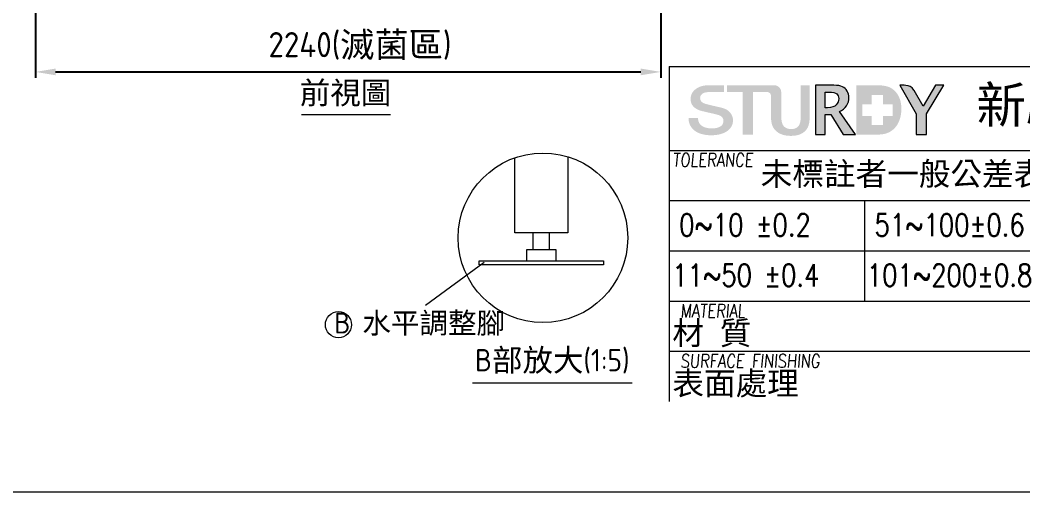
# Model space of a CAD drawing. Header units: millimetres. Extents: x 0 to 42741, y 0 to 19455.
# Drawn here: x 3912 to 7504, y 0 to 1690 of the extents above; entities that cross this region are included whole.
import ezdxf

# ---------------------------------------------------------------- set-up
doc = ezdxf.new("R2010")
doc.units = ezdxf.units.MM
doc.layers.get('0').update_dxf_attribs({"lineweight": 15})
doc.layers.add('D', color=3, linetype='Continuous', lineweight=13)
doc.layers.add('F', color=7, linetype='Continuous', lineweight=15)
doc.styles.get("Standard").update_dxf_attribs({"font": 'KAIU.TTF'})
doc.styles.add('STU25', font='isocp2.shx')
doc.styles.add('Text', font='romans.shx', dxfattribs={"width": 0.8, "oblique": 10})
doc.dimstyles.new('STU25', dxfattribs={"dimscale": 36, "dimtxt": 2.5, "dimasz": 2, "dimexe": 0.6, "dimexo": 1, "dimgap": 1, "dimtad": 1, "dimdsep": 46, "dimtxsty": 'STU25', "dimcen": 2, "dimazin": 2, "dimtfac": 1, "dimtmove": 0, "dimatfit": 3, "dimfxl": 0, "dimtolj": 1, "dimtzin": 0, "dimarcsym": 0})

# ---------------------------------------------------------------- blocks, each defined once
blk = doc.blocks.new('*D5')
at = {"layer": 'D', "color": 0, "lineweight": -2}
for p, q in [((3966.9, 2068.6), (3966.9, 1483)), ((6206.9, 2068.6), (6206.9, 1483)), ((4038.9, 1504.6), (6134.9, 1504.6))]:
    blk.add_line(p, q, dxfattribs=at)
at = {"layer": 'D', "color": 0}
for points in [[(4038.9, 1516.6), (4038.9, 1492.6), (3966.9, 1504.6)], [(6134.9, 1516.6), (6134.9, 1492.6), (6206.9, 1504.6)]]:
    blk.add_solid(points, dxfattribs=at)
at = {"layer": 'Defpoints', "color": 0}
for p in [(3966.9, 2104.6), (6206.9, 2104.6), (6206.9, 1504.6)]:
    blk.add_point(p, dxfattribs=at)
at = {"layer": 'D', "color": 0, "insert": (5129.3, 1597.3), "char_height": 90, "attachment_point": 5, "style": 'STU25'}
blk.add_mtext('\\A1;2240({\\f標楷體|b0|i0|c136|p65;滅菌區})', dxfattribs=at)
blk = doc.blocks.new('新駿LOGO')
at = {"layer": 'F'}
h = blk.add_hatch(color=256, dxfattribs=at)
edge = h.paths.add_edge_path()
edge.add_spline(control_points=[(-529.051, -442.142), (-529.051, -442.306), (-529.019, -442.447), (-528.955, -442.564), (-528.891, -442.681), (-528.802, -442.776), (-528.688, -442.851), (-528.574, -442.925), (-528.443, -442.98), (-528.294, -443.014), (-528.146, -443.048), (-527.986, -443.065), (-527.812, -443.065), (-527.625, -443.065), (-527.465, -443.046), (-527.333, -443.008), (-527.2, -442.969), (-527.093, -442.92), (-527.011, -442.86), (-526.929, -442.799), (-526.87, -442.73), (-526.833, -442.652), (-526.797, -442.573), (-526.778, -442.494), (-526.778, -442.413), (-526.778, -442.248), (-526.821, -442.126), (-526.905, -442.048), (-526.99, -441.97), (-527.082, -441.914), (-527.182, -441.882), (-527.356, -441.826), (-527.558, -441.773), (-527.788, -441.722), (-528.018, -441.672), (-528.302, -441.606), (-528.64, -441.526), (-528.85, -441.478), (-529.024, -441.415), (-529.164, -441.336), (-529.303, -441.257), (-529.413, -441.17), (-529.495, -441.074), (-529.578, -440.977), (-529.636, -440.874), (-529.67, -440.766), (-529.704, -440.657), (-529.721, -440.546), (-529.721, -440.434), (-529.721, -440.216), (-529.67, -440.028), (-529.567, -439.869), (-529.464, -439.71), (-529.329, -439.579), (-529.16, -439.474), (-528.991, -439.37), (-528.855, -439.306), (-528.64, -439.256), (-528.426, -439.205), (-528.133, -439.204), (-527.915, -439.204), (-527.659, -439.204), (-526.729, -439.204), (-526.729, -439.204), (-526.729, -439.204), (-526.732, -439.805), (-526.732, -439.805), (-526.732, -439.805), (-528.141, -439.796), (-528.282, -439.825), (-528.386, -439.847), (-528.478, -439.858), (-528.565, -439.9), (-528.651, -439.942), (-528.723, -439.999), (-528.78, -440.072), (-528.837, -440.144), (-528.866, -440.235), (-528.866, -440.343), (-528.866, -440.496), (-528.812, -440.616), (-528.705, -440.702), (-528.598, -440.789), (-528.458, -440.854), (-528.284, -440.898), (-528.266, -440.902), (-528.194, -440.919), (-528.069, -440.95), (-527.943, -440.98), (-527.803, -441.013), (-527.648, -441.049), (-527.493, -441.086), (-527.341, -441.121), (-527.193, -441.155), (-527.044, -441.189), (-526.938, -441.214), (-526.874, -441.231), (-526.715, -441.275), (-526.576, -441.335), (-526.457, -441.411), (-526.338, -441.488), (-526.239, -441.575), (-526.159, -441.674), (-526.079, -441.773), (-526.02, -441.878), (-525.981, -441.991), (-525.943, -442.103), (-525.923, -442.216), (-525.923, -442.329), (-525.923, -442.57), (-525.979, -442.776), (-526.091, -442.947), (-526.203, -443.118), (-526.349, -443.258), (-526.532, -443.366), (-526.715, -443.476), (-526.922, -443.555), (-527.155, -443.605), (-527.388, -443.655), (-527.625, -443.681), (-527.867, -443.681), (-528.145, -443.681), (-528.408, -443.65), (-528.653, -443.59), (-528.9, -443.53), (-529.115, -443.437), (-529.297, -443.313), (-529.48, -443.188), (-529.626, -443.028), (-529.735, -442.833), (-529.845, -442.637), (-529.902, -442.407), (-529.906, -442.142), (-529.906, -442.142), (-529.051, -442.142), (-529.051, -442.142)], knot_values=[0, 0, 0, 0, 1, 1, 1, 2, 2, 2, 3, 3, 3, 4, 4, 4, 5, 5, 5, 6, 6, 6, 7, 7, 7, 8, 8, 8, 9, 9, 9, 10, 10, 10, 11, 11, 11, 12, 12, 12, 13, 13, 13, 14, 14, 14, 15, 15, 15, 16, 16, 16, 17, 17, 17, 18, 18, 18, 19, 19, 19, 20, 20, 20, 21, 21, 21, 22, 22, 22, 23, 23, 23, 24, 24, 24, 25, 25, 25, 26, 26, 26, 27, 27, 27, 28, 28, 28, 29, 29, 29, 30, 30, 30, 31, 31, 31, 32, 32, 32, 33, 33, 33, 34, 34, 34, 35, 35, 35, 36, 36, 36, 37, 37, 37, 38, 38, 38, 39, 39, 39, 40, 40, 40, 41, 41, 41, 42, 42, 42, 43, 43, 43, 44, 44, 44, 45, 45, 45, 45], degree=3, periodic=0)
edge = h.paths.add_edge_path()
edge.add_spline(control_points=[(-522.525, -440.141), (-522.54, -440.04), (-522.569, -439.94), (-522.628, -439.896), (-522.768, -439.792), (-522.902, -439.814), (-522.902, -439.814), (-522.902, -439.814), (-523.024, -439.814), (-523.024, -439.814), (-523.024, -439.814), (-524.139, -439.814), (-524.139, -439.814), (-524.139, -439.814), (-524.139, -443.624), (-524.139, -443.624), (-524.139, -443.624), (-525.057, -443.624), (-525.057, -443.624), (-525.057, -443.624), (-525.057, -439.814), (-525.057, -439.814), (-525.057, -439.814), (-526.468, -439.814), (-526.468, -439.814), (-526.468, -439.814), (-526.468, -439.204), (-526.468, -439.204), (-526.468, -439.204), (-522.387, -439.204), (-522.387, -439.204)], knot_values=[5.578051, 5.578051, 5.578051, 5.578051, 6, 6, 6, 7, 7, 7, 8, 8, 8, 9, 9, 9, 10, 10, 10, 11, 11, 11, 12, 12, 12, 13, 13, 13, 14, 14, 14, 15, 15, 15, 15], degree=3, periodic=0)
edge.add_spline(control_points=[(-522.396, -439.204), (-522.311, -439.204), (-522.216, -439.204), (-522.216, -439.204), (-522.216, -439.204), (-521.96, -439.187), (-521.763, -439.406), (-521.582, -439.606), (-521.607, -439.851), (-521.607, -439.851), (-521.607, -439.851), (-521.607, -441.917), (-521.607, -441.917), (-521.607, -442.407), (-521.523, -442.732), (-521.357, -442.891), (-521.191, -443.051), (-520.975, -443.131), (-520.71, -443.131), (-520.449, -443.131), (-520.242, -443.052), (-520.087, -442.894), (-519.933, -442.736), (-519.855, -442.433), (-519.855, -441.982), (-519.855, -441.982), (-519.855, -439.204), (-519.855, -439.204), (-519.855, -439.204), (-519.054, -439.204), (-519.054, -439.204), (-519.054, -439.204), (-519.054, -441.919), (-519.054, -441.919), (-519.054, -442.431), (-519.119, -442.798), (-519.247, -443.02), (-519.375, -443.242), (-519.561, -443.417), (-519.804, -443.544), (-520.047, -443.671), (-520.354, -443.735), (-520.727, -443.735), (-521.094, -443.735), (-521.408, -443.676), (-521.671, -443.558), (-521.933, -443.439), (-522.142, -443.263), (-522.295, -443.029), (-522.448, -442.795), (-522.525, -442.422), (-522.525, -441.91), (-522.525, -441.91), (-522.525, -440.923), (-522.525, -440.141)], knot_values=[0.44538, 0.44538, 0.44538, 0.44538, 1, 1, 1, 2, 2, 2, 3, 3, 3, 4, 4, 4, 5, 5, 5, 6, 6, 6, 7, 7, 7, 8, 8, 8, 9, 9, 9, 10, 10, 10, 11, 11, 11, 12, 12, 12, 13, 13, 13, 14, 14, 14, 15, 15, 15, 16, 16, 16, 17, 17, 17, 17.603917, 17.603917, 17.603917, 17.603917], degree=3, periodic=0)
h = blk.add_hatch(color=256, dxfattribs=at)
edge = h.paths.add_edge_path()
edge.add_spline(control_points=[(-522.216, -439.204), (-522.216, -439.204), (-526.468, -439.204), (-526.468, -439.204)], knot_values=[14, 14, 14, 14, 15, 15, 15, 15], degree=3, periodic=0)
edge.add_spline(control_points=[(-526.468, -439.204), (-526.468, -439.204), (-526.468, -439.814), (-526.468, -439.814)], knot_values=[13, 13, 13, 13, 14, 14, 14, 14], degree=3, periodic=0)
edge.add_spline(control_points=[(-526.468, -439.814), (-526.468, -439.814), (-525.057, -439.814), (-525.057, -439.814)], knot_values=[12, 12, 12, 12, 13, 13, 13, 13], degree=3, periodic=0)
edge.add_spline(control_points=[(-525.057, -439.814), (-525.057, -439.814), (-525.057, -443.624), (-525.057, -443.624)], knot_values=[11, 11, 11, 11, 12, 12, 12, 12], degree=3, periodic=0)
edge.add_spline(control_points=[(-525.057, -443.624), (-525.057, -443.624), (-524.139, -443.624), (-524.139, -443.624)], knot_values=[10, 10, 10, 10, 11, 11, 11, 11], degree=3, periodic=0)
edge.add_spline(control_points=[(-524.139, -443.624), (-524.139, -443.624), (-524.139, -439.814), (-524.139, -439.814)], knot_values=[9, 9, 9, 9, 10, 10, 10, 10], degree=3, periodic=0)
edge.add_spline(control_points=[(-524.139, -439.814), (-524.139, -439.814), (-523.024, -439.814), (-523.024, -439.814)], knot_values=[8, 8, 8, 8, 9, 9, 9, 9], degree=3, periodic=0)
edge.add_spline(control_points=[(-523.024, -439.814), (-523.024, -439.814), (-522.902, -439.814), (-522.902, -439.814)], knot_values=[7, 7, 7, 7, 8, 8, 8, 8], degree=3, periodic=0)
edge.add_spline(control_points=[(-522.902, -439.814), (-522.902, -439.814), (-522.768, -439.792), (-522.628, -439.896)], knot_values=[6, 6, 6, 6, 7, 7, 7, 7], degree=3, periodic=0)
edge.add_spline(control_points=[(-522.628, -439.896), (-522.569, -439.94), (-522.54, -440.04), (-522.525, -440.141)], knot_values=[5.578051, 5.578051, 5.578051, 5.578051, 6, 6, 6, 6], degree=3, periodic=0)
edge.add_spline(control_points=[(-522.525, -440.141), (-522.525, -440.923), (-522.525, -441.91), (-522.525, -441.91)], knot_values=[17, 17, 17, 17, 17.603917, 17.603917, 17.603917, 17.603917], degree=3, periodic=0)
edge.add_spline(control_points=[(-522.525, -441.91), (-522.525, -442.422), (-522.448, -442.795), (-522.295, -443.029)], knot_values=[16, 16, 16, 16, 17, 17, 17, 17], degree=3, periodic=0)
edge.add_spline(control_points=[(-522.295, -443.029), (-522.142, -443.263), (-521.933, -443.439), (-521.671, -443.558)], knot_values=[15, 15, 15, 15, 16, 16, 16, 16], degree=3, periodic=0)
edge.add_spline(control_points=[(-521.671, -443.558), (-521.408, -443.676), (-521.094, -443.735), (-520.727, -443.735)], knot_values=[14, 14, 14, 14, 15, 15, 15, 15], degree=3, periodic=0)
edge.add_spline(control_points=[(-520.727, -443.735), (-520.354, -443.735), (-520.047, -443.671), (-519.804, -443.544)], knot_values=[13, 13, 13, 13, 14, 14, 14, 14], degree=3, periodic=0)
edge.add_spline(control_points=[(-519.804, -443.544), (-519.561, -443.417), (-519.375, -443.242), (-519.247, -443.02)], knot_values=[12, 12, 12, 12, 13, 13, 13, 13], degree=3, periodic=0)
edge.add_spline(control_points=[(-519.247, -443.02), (-519.119, -442.798), (-519.054, -442.431), (-519.054, -441.919)], knot_values=[11, 11, 11, 11, 12, 12, 12, 12], degree=3, periodic=0)
edge.add_spline(control_points=[(-519.054, -441.919), (-519.054, -441.919), (-519.054, -439.204), (-519.054, -439.204)], knot_values=[10, 10, 10, 10, 11, 11, 11, 11], degree=3, periodic=0)
edge.add_spline(control_points=[(-519.054, -439.204), (-519.054, -439.204), (-519.855, -439.204), (-519.855, -439.204)], knot_values=[9, 9, 9, 9, 10, 10, 10, 10], degree=3, periodic=0)
edge.add_spline(control_points=[(-519.855, -439.204), (-519.855, -439.204), (-519.855, -441.982), (-519.855, -441.982)], knot_values=[8, 8, 8, 8, 9, 9, 9, 9], degree=3, periodic=0)
edge.add_spline(control_points=[(-519.855, -441.982), (-519.855, -442.433), (-519.933, -442.736), (-520.087, -442.894)], knot_values=[7, 7, 7, 7, 8, 8, 8, 8], degree=3, periodic=0)
edge.add_spline(control_points=[(-520.087, -442.894), (-520.242, -443.052), (-520.449, -443.131), (-520.71, -443.131)], knot_values=[6, 6, 6, 6, 7, 7, 7, 7], degree=3, periodic=0)
edge.add_spline(control_points=[(-520.71, -443.131), (-520.975, -443.131), (-521.191, -443.051), (-521.357, -442.891)], knot_values=[5, 5, 5, 5, 6, 6, 6, 6], degree=3, periodic=0)
edge.add_spline(control_points=[(-521.357, -442.891), (-521.523, -442.732), (-521.607, -442.407), (-521.607, -441.917)], knot_values=[4, 4, 4, 4, 5, 5, 5, 5], degree=3, periodic=0)
edge.add_spline(control_points=[(-521.607, -441.917), (-521.607, -441.917), (-521.607, -439.851), (-521.607, -439.851)], knot_values=[3, 3, 3, 3, 4, 4, 4, 4], degree=3, periodic=0)
edge.add_spline(control_points=[(-521.607, -439.851), (-521.607, -439.851), (-521.582, -439.606), (-521.763, -439.406)], knot_values=[2, 2, 2, 2, 3, 3, 3, 3], degree=3, periodic=0)
edge.add_spline(control_points=[(-521.763, -439.406), (-521.96, -439.187), (-522.216, -439.204), (-522.216, -439.204)], knot_values=[1, 1, 1, 1, 2, 2, 2, 2], degree=3, periodic=0)
h = blk.add_hatch(color=256, dxfattribs=at)
edge = h.paths.add_edge_path()
edge.add_spline(control_points=[(-518.536, -443.624), (-518.536, -443.624), (-518.536, -439.204), (-518.536, -439.204), (-518.536, -439.204), (-516.884, -439.204), (-516.884, -439.204), (-516.545, -439.204), (-516.288, -439.246), (-516.111, -439.33), (-515.934, -439.415), (-515.794, -439.544), (-515.692, -439.716), (-515.59, -439.888), (-515.538, -440.082), (-515.538, -440.299), (-515.538, -440.557), (-515.613, -440.802), (-515.762, -441.032), (-515.912, -441.261), (-516.122, -441.437), (-516.394, -441.558), (-516.394, -441.558), (-514.952, -443.624), (-514.952, -443.624), (-514.952, -443.624), (-516.071, -443.624), (-516.071, -443.624), (-516.071, -443.624), (-517.172, -441.815), (-517.172, -441.815), (-517.172, -441.815), (-517.672, -441.815), (-517.672, -441.815), (-517.672, -441.815), (-517.672, -443.624), (-517.672, -443.624), (-517.672, -443.624), (-518.536, -443.624), (-518.536, -443.624)], knot_values=[0, 0, 0, 0, 1, 1, 1, 2, 2, 2, 3, 3, 3, 4, 4, 4, 5, 5, 5, 6, 6, 6, 7, 7, 7, 8, 8, 8, 9, 9, 9, 10, 10, 10, 11, 11, 11, 12, 12, 12, 13, 13, 13, 13], degree=3, periodic=0)
edge = h.paths.add_edge_path(flags=16)
edge.add_spline(control_points=[(-517.672, -441.21), (-517.672, -441.21), (-517.462, -441.21), (-517.462, -441.21), (-517.084, -441.21), (-516.822, -441.127), (-516.676, -440.962), (-516.53, -440.796), (-516.456, -440.609), (-516.456, -440.4), (-516.456, -440.219), (-516.515, -440.075), (-516.633, -439.968), (-516.751, -439.862), (-516.991, -439.809), (-517.351, -439.809), (-517.351, -439.809), (-517.672, -439.809), (-517.672, -439.809), (-517.672, -439.809), (-517.672, -441.21), (-517.672, -441.21)], knot_values=[0, 0, 0, 0, 1, 1, 1, 2, 2, 2, 3, 3, 3, 4, 4, 4, 5, 5, 5, 6, 6, 6, 7, 7, 7, 7], degree=3, periodic=0)
h = blk.add_hatch(color=256, dxfattribs=at)
edge = h.paths.add_edge_path()
edge.add_spline(control_points=[(-514.869, -439.204), (-514.869, -439.204), (-514.869, -443.624), (-514.869, -443.624)], knot_values=[0, 0, 0, 0, 1, 1, 1, 1], degree=3, periodic=0)
edge.add_spline(control_points=[(-514.869, -443.624), (-514.869, -443.624), (-513.047, -443.624), (-513.047, -443.624)], knot_values=[8, 8, 8, 8, 9, 9, 9, 9], degree=3, periodic=0)
edge.add_spline(control_points=[(-513.047, -443.624), (-512.514, -443.624), (-512.094, -443.524), (-511.788, -443.322)], knot_values=[7, 7, 7, 7, 8, 8, 8, 8], degree=3, periodic=0)
edge.add_spline(control_points=[(-511.788, -443.322), (-511.48, -443.121), (-511.247, -442.847), (-511.087, -442.501)], knot_values=[6, 6, 6, 6, 7, 7, 7, 7], degree=3, periodic=0)
edge.add_spline(control_points=[(-511.087, -442.501), (-510.927, -442.155), (-510.846, -441.761), (-510.846, -441.321)], knot_values=[5, 5, 5, 5, 6, 6, 6, 6], degree=3, periodic=0)
edge.add_spline(control_points=[(-510.846, -441.321), (-510.846, -440.871), (-510.931, -440.488), (-511.099, -440.17)], knot_values=[4, 4, 4, 4, 5, 5, 5, 5], degree=3, periodic=0)
edge.add_spline(control_points=[(-511.099, -440.17), (-511.267, -439.852), (-511.493, -439.612), (-511.777, -439.448)], knot_values=[3, 3, 3, 3, 4, 4, 4, 4], degree=3, periodic=0)
edge.add_spline(control_points=[(-511.777, -439.448), (-512.061, -439.285), (-512.457, -439.204), (-512.967, -439.204)], knot_values=[2, 2, 2, 2, 3, 3, 3, 3], degree=3, periodic=0)
edge.add_spline(control_points=[(-512.967, -439.204), (-512.967, -439.204), (-514.869, -439.204), (-514.869, -439.204)], knot_values=[1, 1, 1, 1, 2, 2, 2, 2], degree=3, periodic=0)
h.paths.add_polyline_path([(-514.335, -441.95), (-513.511, -441.95), (-513.511, -442.773), (-512.482, -442.773), (-512.482, -441.95), (-511.637, -441.95), (-511.637, -440.92), (-512.482, -440.92), (-512.482, -440.074), (-513.511, -440.074), (-513.511, -440.92), (-514.335, -440.92)], flags=16)
h = blk.add_hatch(color=256, dxfattribs=at)
edge = h.paths.add_edge_path()
edge.add_spline(control_points=[(-509.511, -443.624), (-509.511, -443.624), (-509.511, -441.772), (-509.511, -441.772), (-509.511, -441.772), (-510.996, -439.204), (-510.996, -439.204), (-510.996, -439.204), (-510.644, -439.204), (-510.644, -439.204), (-510.644, -439.204), (-510.299, -439.189), (-510.044, -439.321), (-509.79, -439.454), (-509.707, -439.678), (-509.707, -439.678), (-509.707, -439.678), (-508.902, -441.069), (-508.902, -441.069), (-508.902, -441.069), (-507.778, -439.204), (-507.778, -439.204), (-507.778, -439.204), (-507.048, -439.204), (-507.048, -439.204), (-507.048, -439.204), (-508.592, -441.767), (-508.592, -441.767), (-508.592, -441.767), (-508.592, -443.624), (-508.592, -443.624), (-508.592, -443.624), (-509.511, -443.624), (-509.511, -443.624)], knot_values=[0, 0, 0, 0, 1, 1, 1, 2, 2, 2, 3, 3, 3, 4, 4, 4, 5, 5, 5, 6, 6, 6, 7, 7, 7, 8, 8, 8, 9, 9, 9, 10, 10, 10, 11, 11, 11, 11], degree=3, periodic=0)
at = {"layer": 'F', "lineweight": 0}
for points, knots in [([(-518.536, -443.624), (-518.536, -443.624), (-518.536, -439.204), (-518.536, -439.204), (-518.536, -439.204), (-516.884, -439.204), (-516.884, -439.204), (-516.545, -439.204), (-516.288, -439.246), (-516.111, -439.33), (-515.934, -439.415), (-515.794, -439.544), (-515.692, -439.716), (-515.59, -439.888), (-515.538, -440.082), (-515.538, -440.299), (-515.538, -440.557), (-515.613, -440.802), (-515.762, -441.032), (-515.912, -441.261), (-516.122, -441.437), (-516.394, -441.558), (-516.394, -441.558), (-514.952, -443.624), (-514.952, -443.624), (-514.952, -443.624), (-516.071, -443.624), (-516.071, -443.624), (-516.071, -443.624), (-517.172, -441.815), (-517.172, -441.815), (-517.172, -441.815), (-517.672, -441.815), (-517.672, -441.815), (-517.672, -441.815), (-517.672, -443.624), (-517.672, -443.624), (-517.672, -443.624), (-518.536, -443.624), (-518.536, -443.624)], [0, 0, 0, 0, 1, 1, 1, 2, 2, 2, 3, 3, 3, 4, 4, 4, 5, 5, 5, 6, 6, 6, 7, 7, 7, 8, 8, 8, 9, 9, 9, 10, 10, 10, 11, 11, 11, 12, 12, 12, 13, 13, 13, 13]), ([(-517.672, -441.21), (-517.672, -441.21), (-517.462, -441.21), (-517.462, -441.21), (-517.084, -441.21), (-516.822, -441.127), (-516.676, -440.962), (-516.53, -440.796), (-516.456, -440.609), (-516.456, -440.4), (-516.456, -440.219), (-516.515, -440.075), (-516.633, -439.968), (-516.751, -439.862), (-516.991, -439.809), (-517.351, -439.809), (-517.351, -439.809), (-517.672, -439.809), (-517.672, -439.809), (-517.672, -439.809), (-517.672, -441.21), (-517.672, -441.21)], [0, 0, 0, 0, 1, 1, 1, 2, 2, 2, 3, 3, 3, 4, 4, 4, 5, 5, 5, 6, 6, 6, 7, 7, 7, 7]), ([(-509.511, -443.624), (-509.511, -443.624), (-509.511, -441.772), (-509.511, -441.772), (-509.511, -441.772), (-510.996, -439.204), (-510.996, -439.204), (-510.996, -439.204), (-510.644, -439.204), (-510.644, -439.204), (-510.644, -439.204), (-510.299, -439.189), (-510.044, -439.321), (-509.79, -439.454), (-509.707, -439.678), (-509.707, -439.678), (-509.707, -439.678), (-508.902, -441.069), (-508.902, -441.069), (-508.902, -441.069), (-507.778, -439.204), (-507.778, -439.204), (-507.778, -439.204), (-507.048, -439.204), (-507.048, -439.204), (-507.048, -439.204), (-508.592, -441.767), (-508.592, -441.767), (-508.592, -441.767), (-508.592, -443.624), (-508.592, -443.624), (-508.592, -443.624), (-509.511, -443.624), (-509.511, -443.624)], [0, 0, 0, 0, 1, 1, 1, 2, 2, 2, 3, 3, 3, 4, 4, 4, 5, 5, 5, 6, 6, 6, 7, 7, 7, 8, 8, 8, 9, 9, 9, 10, 10, 10, 11, 11, 11, 11])]:
    blk.add_open_spline(points, degree=3, knots=knots, dxfattribs=at)
at = {"insert": (-504.123, -439.334), "char_height": 3.25, "attachment_point": 1, "style": 'STU25'}
blk.add_mtext('{\\f標楷體|b0|i0|c136|p65;新駿實業股份有限公司}', dxfattribs=at)

msp = doc.modelspace()

# ---------------------------------------------------------------- linework, layer by layer
at = {"linetype": 'Continuous'}
for p, q in [((5683.759, 927.995), (5683.759, 1196.82)), ((5873.759, 1200.795), (5873.759, 927.995)), ((5873.759, 927.995), (5683.759, 927.995)), ((5748.759, 927.995), (5748.759, 867.995)), ((5808.759, 867.995), (5808.759, 927.995)), ((5726.798, 867.995), (5830.721, 867.995)), ((5726.798, 827.995), (5726.798, 867.995)), ((5830.721, 867.995), (5830.721, 827.995)), ((5556.259, 827.995), (6001.259, 827.995)), ((5556.259, 812.995), (5556.259, 827.995)), ((6001.259, 827.995), (6001.259, 812.995)), ((6001.259, 812.995), (5556.259, 812.995))]:
    msp.add_line(p, q, dxfattribs=at)
at = {"layer": 'D'}
for p, q in [((4919.804, 1352.428), (5238.51, 1352.428)), ((5532.739, 390.476), (6104.033, 390.476))]:
    msp.add_line(p, q, dxfattribs=at)
at = {"layer": 'D', "linetype": 'Continuous'}
msp.add_line((5574.195, 821.695), (5363.702, 667.989), dxfattribs=at)
at = {"layer": 'D'}
for centre, radius in [((5784.794, 910.382), 303.734), ((5052.241, 599.155), 46.868)]:
    msp.add_circle(centre, radius, dxfattribs=at)
at = {"layer": 'F', "color": 7}
for p, q in [((6236.426, 1523.574), (11476.426, 1523.574)), ((6236.426, 1223.574), (11476.426, 1223.574)), ((6236.426, 1043.574), (9116.426, 1043.574)), ((6936.426, 1043.574), (6936.426, 683.574)), ((6236.426, 863.574), (11476.426, 863.574)), ((6236.426, 683.574), (11476.426, 683.574)), ((11476.426, 503.574), (6236.426, 503.574))]:
    msp.add_line(p, q, dxfattribs=at)
at = {"layer": 'F'}
msp.add_line((6236.426, 1523.574), (6236.426, 323.574), dxfattribs=at)
at = {"layer": 'F', "color": 6}
msp.add_lwpolyline([(0, 8240), (0, 0), (11720, 0), (11720, 8240)], close=True, dxfattribs=at)

# ---------------------------------------------------------------- block references
at = {"xscale": 40, "yscale": 40, "zscale": 40}
msp.add_blockref('新駿LOGO', (27502.383, 19024.835), dxfattribs=at)

# ---------------------------------------------------------------- texts
at = {"layer": 'D', "color": 11, "char_height": 80, "attachment_point": 1}
for s, insert in [('前視圖', (4913.905, 1469.748)), ('{\\Fisocp2.shx;B}部放大{\\Fisocp2.shx;(1:5)}', (5541.097, 512.022))]:
    msp.add_mtext(s, dxfattribs=dict(at, insert=insert))
at = {"layer": 'D', "color": 11, "insert": (5037.517, 642.65), "char_height": 75, "attachment_point": 1, "style": 'STU25'}
msp.add_mtext('{\\C3;B \\f標楷體|b0|i0|c136|p65;水平調整腳}', dxfattribs=at)
at = {"layer": 'F', "color": 1, "lineweight": 15, "style": 'Text', "oblique": 5, "width": 0.8}
for s, p in [('TOLERANCE', (6249.08, 1165.208)), ('MATERIAL', (6276.685, 625.208)), ('SURFACE FINISHING', (6276.685, 445.208))]:
    msp.add_text(s, height=48, dxfattribs=at).set_placement(p)
at = {"layer": 'F', "lineweight": -3}
for s, p in [('未標註者一般公差表', (6564.607, 1098.01)), ('材 質', (6248.223, 527.577)), ('表面處理', (6248.223, 347.577))]:
    msp.add_text(s, height=83.0297, dxfattribs=at).set_placement(p)
at = {"layer": 'F', "lineweight": 20, "style": 'Text', "width": 0.8}
for s, p in [('0~10 ±0.2', (6272.658, 916.464)), ('51~100±0.6', (6972.658, 916.464)), ('11~50 ±0.4', (6248.146, 736.464)), ('101~200±0.8', (6945.082, 736.464))]:
    msp.add_text(s, height=80, dxfattribs=at).set_placement(p)

# ---------------------------------------------------------------- dimensions: what is measured, and where the dimension line sits
at = {"layer": 'D'}
dim = msp.add_linear_dim(base=(6206.912, 1504.571), p1=(3966.912, 2104.604), p2=(6206.912, 2104.604), text='<>({\\f標楷體|b0|i0|c136|p65;滅菌區})', dimstyle='STU25', dxfattribs=at)
dim.commit()
dim.dimension.update_dxf_attribs({"geometry": '*D5', "text_midpoint": (5129.338, 1504.571), "dimtype": 160})

doc.saveas('drawing.dxf')
